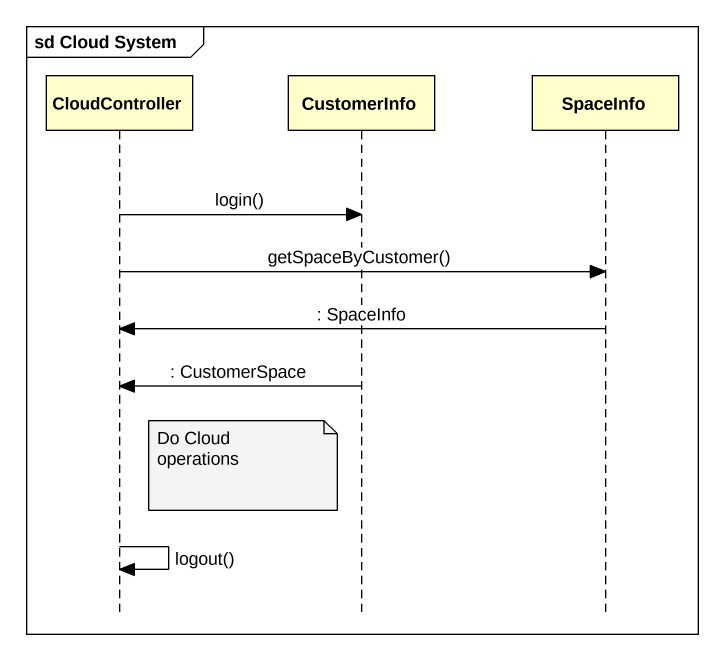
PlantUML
@startuml
mainframe sd Cloud System
hide footbox
participant CloudController
participant CustomerInfo
participant SpaceInfo

CloudController -> CustomerInfo : login()
CloudController -> SpaceInfo : getSpaceByCustomer()
SpaceInfo -> CloudController : : SpaceInfo
CustomerInfo -> CloudController : : CustomerSpace
note left of CustomerInfo : Do Cloud operations
CloudController -> CloudController : logout()
@enduml
